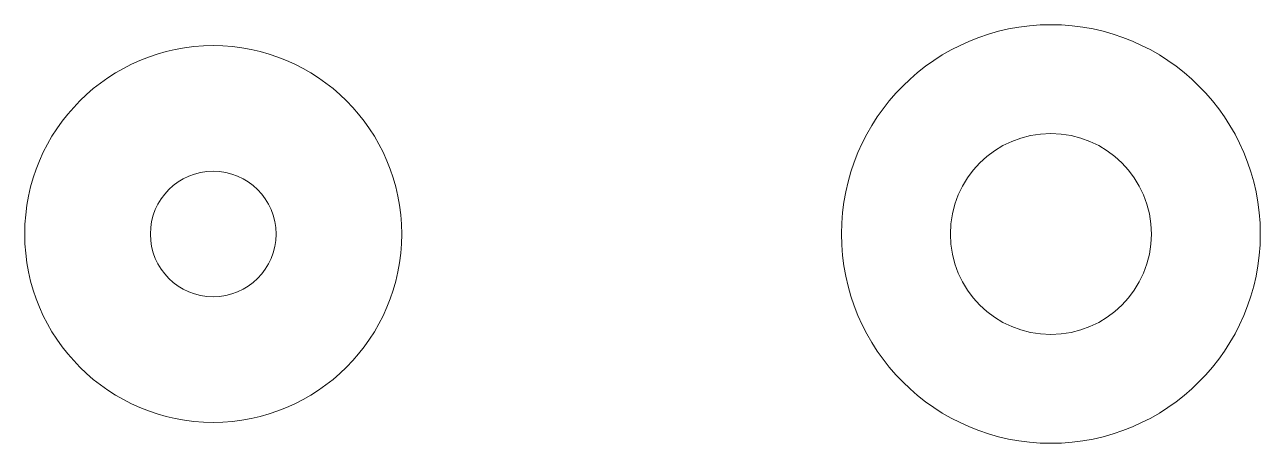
# Model space of a CAD drawing. Header units: millimetres. Extents: x -4.5 to 25, y -5 to 5.
import ezdxf

# ---------------------------------------------------------------- set-up
doc = ezdxf.new("R2010")
doc.units = ezdxf.units.MM
doc.layers.add('cr', color=178, linetype='Continuous', lineweight=0, true_color=0x000000)

msp = doc.modelspace()

# ---------------------------------------------------------------- linework, layer by layer
at = {"layer": 'cr'}
for centre, radius in [((20, 0), 5), ((0, 0), 4.5), ((20, 0), 2.4), ((0, 0), 1.5)]:
    msp.add_circle(centre, radius, dxfattribs=at)

doc.saveas('drawing.dxf')
